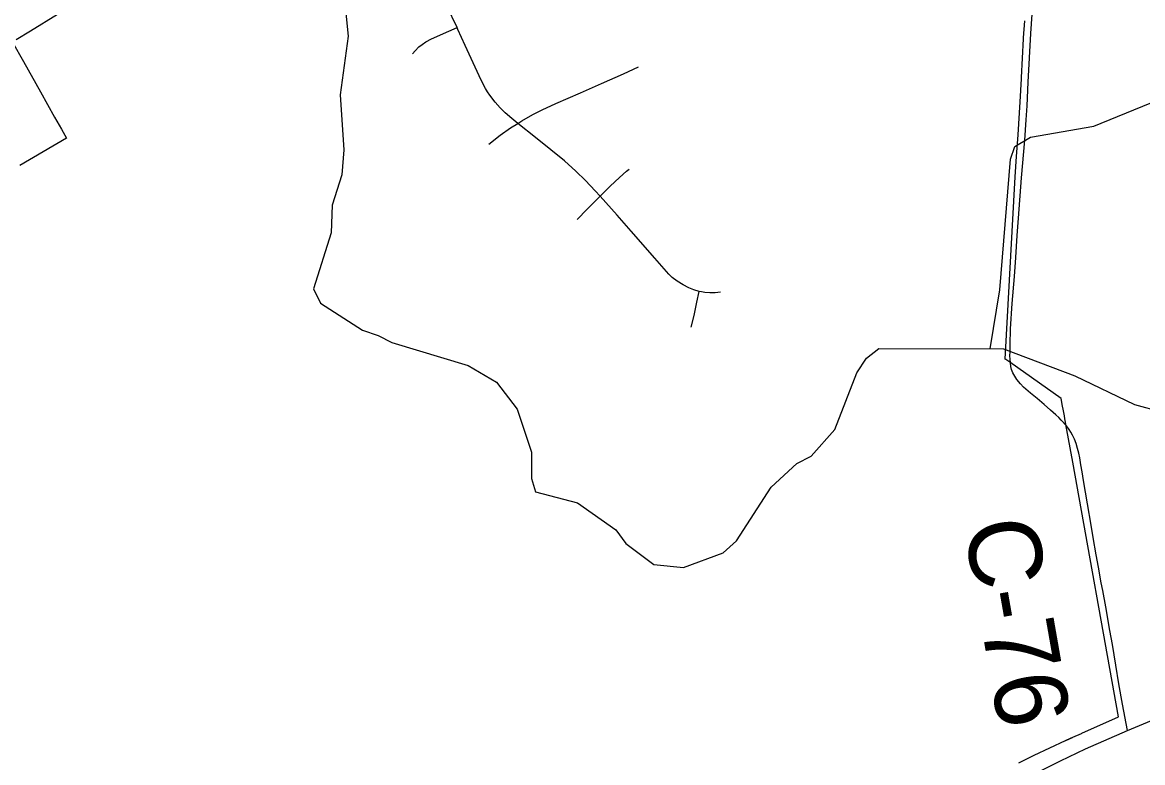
# Model space of a CAD drawing. Extents: x 0 to 41.6, y 0 to 22.
# Drawn here: x 6.301 to 7.177, y 15.929 to 16.508 of the extents above; entities that cross this region are included whole.
import ezdxf

# ---------------------------------------------------------------- set-up
doc = ezdxf.new("R2010")
doc.units = 0
for name, color, linetype in [('BR_P_Sub_Foot_Object', 7, 'Continuous'), ('GM_X_City_Street', 7, 'Continuous'), ('GM_X_Corporation', 7, 'Continuous'), ('GM_X_County_Road', 7, 'Continuous'), ('GM_X_US_Route', 7, 'Continuous'), ('PF_X_Ground_Line', 7, 'Continuous')]:
    doc.layers.add(name, color=color, linetype=linetype)

msp = doc.modelspace()

# ---------------------------------------------------------------- linework, layer by layer
at = {"layer": 'GM_X_City_Street'}
for points in [[(6.84686, 16.29719), (6.84266, 16.29671), (6.8384, 16.29668), (6.83449, 16.29689), (6.83198, 16.29729), (6.83007, 16.29776), (6.82589, 16.29896), (6.82194, 16.30054), (6.81762, 16.30281), (6.81296, 16.30576), (6.80908, 16.3087), (6.80643, 16.31118), (6.80278, 16.31533), (6.79548, 16.3238), (6.77697, 16.34479), (6.76587, 16.35734), (6.7527, 16.37211), (6.7489, 16.37637), (6.74113, 16.38446), (6.73354, 16.39185), (6.72468, 16.3997), (6.71421, 16.40851), (6.702, 16.41815), (6.68823, 16.4291), (6.68354, 16.43284), (6.67843, 16.43727), (6.67453, 16.44118), (6.67048, 16.44581), (6.6664, 16.4512), (6.66467, 16.45368), (6.66307, 16.45635), (6.65954, 16.46284), (6.65484, 16.47294), (6.6472, 16.48993), (6.64151, 16.50239), (6.64077, 16.50399), (6.63277, 16.52086)], [(6.60603, 16.48336), (6.60802, 16.48573), (6.61101, 16.48885), (6.61338, 16.49083), (6.61647, 16.49287), (6.62084, 16.49518), (6.63441, 16.50119), (6.64077, 16.50399)], [(6.66559, 16.41293), (6.67438, 16.41982), (6.68252, 16.42553), (6.68823, 16.4291), (6.69147, 16.43113), (6.7001, 16.43604), (6.70727, 16.43976), (6.71798, 16.4447), (6.73738, 16.45303), (6.75386, 16.46028), (6.77088, 16.46779), (6.78268, 16.47329)], [(6.73466, 16.35398), (6.74252, 16.36195), (6.7527, 16.37211), (6.76058, 16.37997), (6.76774, 16.38688), (6.77339, 16.39176), (6.77534, 16.3933)], [(6.82387, 16.26989), (6.82618, 16.27888), (6.8283, 16.28919), (6.83007, 16.29776)]]:
    msp.add_lwpolyline(points, dxfattribs=at)
at = {"layer": 'GM_X_Corporation'}
for points in [[(6.32826, 16.51435), (6.30719, 16.5013), (6.29606, 16.49441)], [(7.08012, 15.92906), (7.09215, 15.93511), (7.10428, 15.94095), (7.11651, 15.94658), (7.11666, 15.94665), (7.11675, 15.94668), (7.11683, 15.94672), (7.11692, 15.94676), (7.11701, 15.9468), (7.11709, 15.94684), (7.11718, 15.94688), (7.11727, 15.94692), (7.11735, 15.94696), (7.11744, 15.947), (7.11752, 15.94704), (7.11761, 15.94708), (7.1177, 15.94711), (7.11778, 15.94715), (7.11787, 15.94719), (7.11796, 15.94723), (7.11804, 15.94727), (7.11813, 15.94731), (7.11822, 15.94735), (7.1183, 15.94739), (7.11839, 15.94743), (7.11847, 15.94747), (7.11856, 15.9475), (7.11865, 15.94754), (7.11873, 15.94758), (7.11882, 15.94762), (7.11891, 15.94766), (7.11899, 15.9477), (7.11908, 15.94774), (7.11916, 15.94778), (7.11925, 15.94782), (7.11934, 15.94785), (7.11942, 15.94789), (7.11951, 15.94793), (7.1196, 15.94797), (7.11968, 15.94801), (7.11977, 15.94805), (7.11986, 15.94809), (7.11994, 15.94813), (7.12003, 15.94816), (7.12012, 15.9482), (7.1202, 15.94824), (7.12029, 15.94828), (7.12037, 15.94832), (7.12046, 15.94836), (7.12055, 15.9484), (7.12063, 15.94844), (7.12072, 15.94847), (7.12081, 15.94851), (7.12089, 15.94855), (7.12098, 15.94859), (7.12107, 15.94863), (7.12115, 15.94867), (7.12133, 15.94875), (7.12141, 15.94878), (7.1215, 15.94882), (7.12158, 15.94886), (7.12167, 15.9489), (7.12176, 15.94894), (7.12184, 15.94898), (7.12193, 15.94901), (7.12202, 15.94905), (7.1221, 15.94909), (7.12219, 15.94913), (7.12224, 15.94915), (7.12228, 15.94917), (7.12903, 15.9522), (7.12924, 15.9523), (7.15799, 15.96522), (7.12222, 16.16415), (7.1169, 16.19372), (7.11658, 16.19552), (7.11613, 16.19803), (7.11568, 16.20055), (7.11522, 16.20307), (7.11477, 16.20558), (7.11432, 16.2081), (7.11325, 16.21404), (7.07303, 16.24234), (7.06991, 16.24453), (7.06946, 16.24485), (7.07733, 16.38734), (7.07838, 16.40326), (7.07949, 16.42017), (7.08119, 16.44592), (7.08148, 16.45036), (7.08194, 16.45945), (7.08216, 16.46396), (7.08221, 16.46486), (7.08373, 16.49518), (7.08379, 16.49607), (7.08469, 16.50915)], [(6.29321, 16.4927), (6.30182, 16.47736), (6.31507, 16.45369), (6.32606, 16.43406), (6.33137, 16.42459), (6.33531, 16.41755), (6.29883, 16.39627)]]:
    msp.add_lwpolyline(points, dxfattribs=at)
at = {"layer": 'GM_X_County_Road'}
msp.add_lwpolyline([(7.16504, 15.95445), (7.1611, 15.97502), (7.15842, 15.99096), (7.15602, 16.00557), (7.15327, 16.02171), (7.15126, 16.03268), (7.14814, 16.05105), (7.14575, 16.06385), (7.14455, 16.06992), (7.14239, 16.08213), (7.14058, 16.09188), (7.13826, 16.10532), (7.13657, 16.1151), (7.13368, 16.13159), (7.13071, 16.14996), (7.12964, 16.15668), (7.12852, 16.16213), (7.12775, 16.16763), (7.12698, 16.17124), (7.12601, 16.17479), (7.12495, 16.17892), (7.12363, 16.18229), (7.12216, 16.18521), (7.12071, 16.18757), (7.11937, 16.18973), (7.11739, 16.19253), (7.11333, 16.19716), (7.11127, 16.19913), (7.10901, 16.20124), (7.10479, 16.20492), (7.0998, 16.20938), (7.09437, 16.21398), (7.08928, 16.21817), (7.08387, 16.22291), (7.08139, 16.22557), (7.07859, 16.22886), (7.07686, 16.23141), (7.07547, 16.23404), (7.0744, 16.23667), (7.07391, 16.23914), (7.07358, 16.24176), (7.07332, 16.2448), (7.07317, 16.24736), (7.0732, 16.25037), (7.07329, 16.25597), (7.0737, 16.26837), (7.07494, 16.28822), (7.0767, 16.30927), (7.07766, 16.32415), (7.0788, 16.34148), (7.07976, 16.35504), (7.08227, 16.38651), (7.08475, 16.41603), (7.0859, 16.4319), (7.08649, 16.44283), (7.08747, 16.46141), (7.08947, 16.49929), (7.09181, 16.53342)], dxfattribs=at)
at = {"layer": 'GM_X_US_Route'}
for points in [[(7.16504, 15.95445), (7.187, 15.96364)], [(7.06947, 15.90908), (7.11256, 15.93079), (7.13221, 15.93999), (7.16504, 15.95445)]]:
    msp.add_lwpolyline(points, dxfattribs=at)
at = {"layer": 'PF_X_Ground_Line'}
for points in [[(6.5502, 16.55208), (6.55556, 16.4973), (6.54933, 16.45148), (6.55227, 16.40852), (6.55073, 16.3888), (6.54304, 16.36504), (6.54223, 16.34341), (6.52845, 16.29965), (6.53392, 16.28852), (6.5669, 16.26734), (6.57897, 16.2633), (6.58987, 16.25776), (6.64948, 16.23983), (6.67162, 16.22684), (6.6879, 16.20562), (6.69899, 16.17198)], [(7.0576, 16.25289), (7.06519, 16.29889), (7.07369, 16.40123), (7.07693, 16.41104), (7.08922, 16.41838), (7.13874, 16.42686), (7.2084, 16.45542)], [(6.69899, 16.17198), (6.69896, 16.15147), (6.70217, 16.14115), (6.73502, 16.1325), (6.76497, 16.11138), (6.77272, 16.10059), (6.79479, 16.08419), (6.8179, 16.08182), (6.84888, 16.09333), (6.85931, 16.10261), (6.88635, 16.14459), (6.90646, 16.16316), (6.91758, 16.16901), (6.93622, 16.18989), (6.95343, 16.23397), (6.96087, 16.24559), (6.97051, 16.25298), (7.06807, 16.25288), (7.12382, 16.23161), (7.17045, 16.20939), (7.19159, 16.20364)]]:
    msp.add_lwpolyline(points, dxfattribs=at)

# ---------------------------------------------------------------- texts
at = {"layer": 'BR_P_Sub_Foot_Object'}
msp.add_text('C-76', height=0.056818, rotation=279.96708, dxfattribs=at).set_placement((7.03673, 16.11574))

doc.saveas('drawing.dxf')
